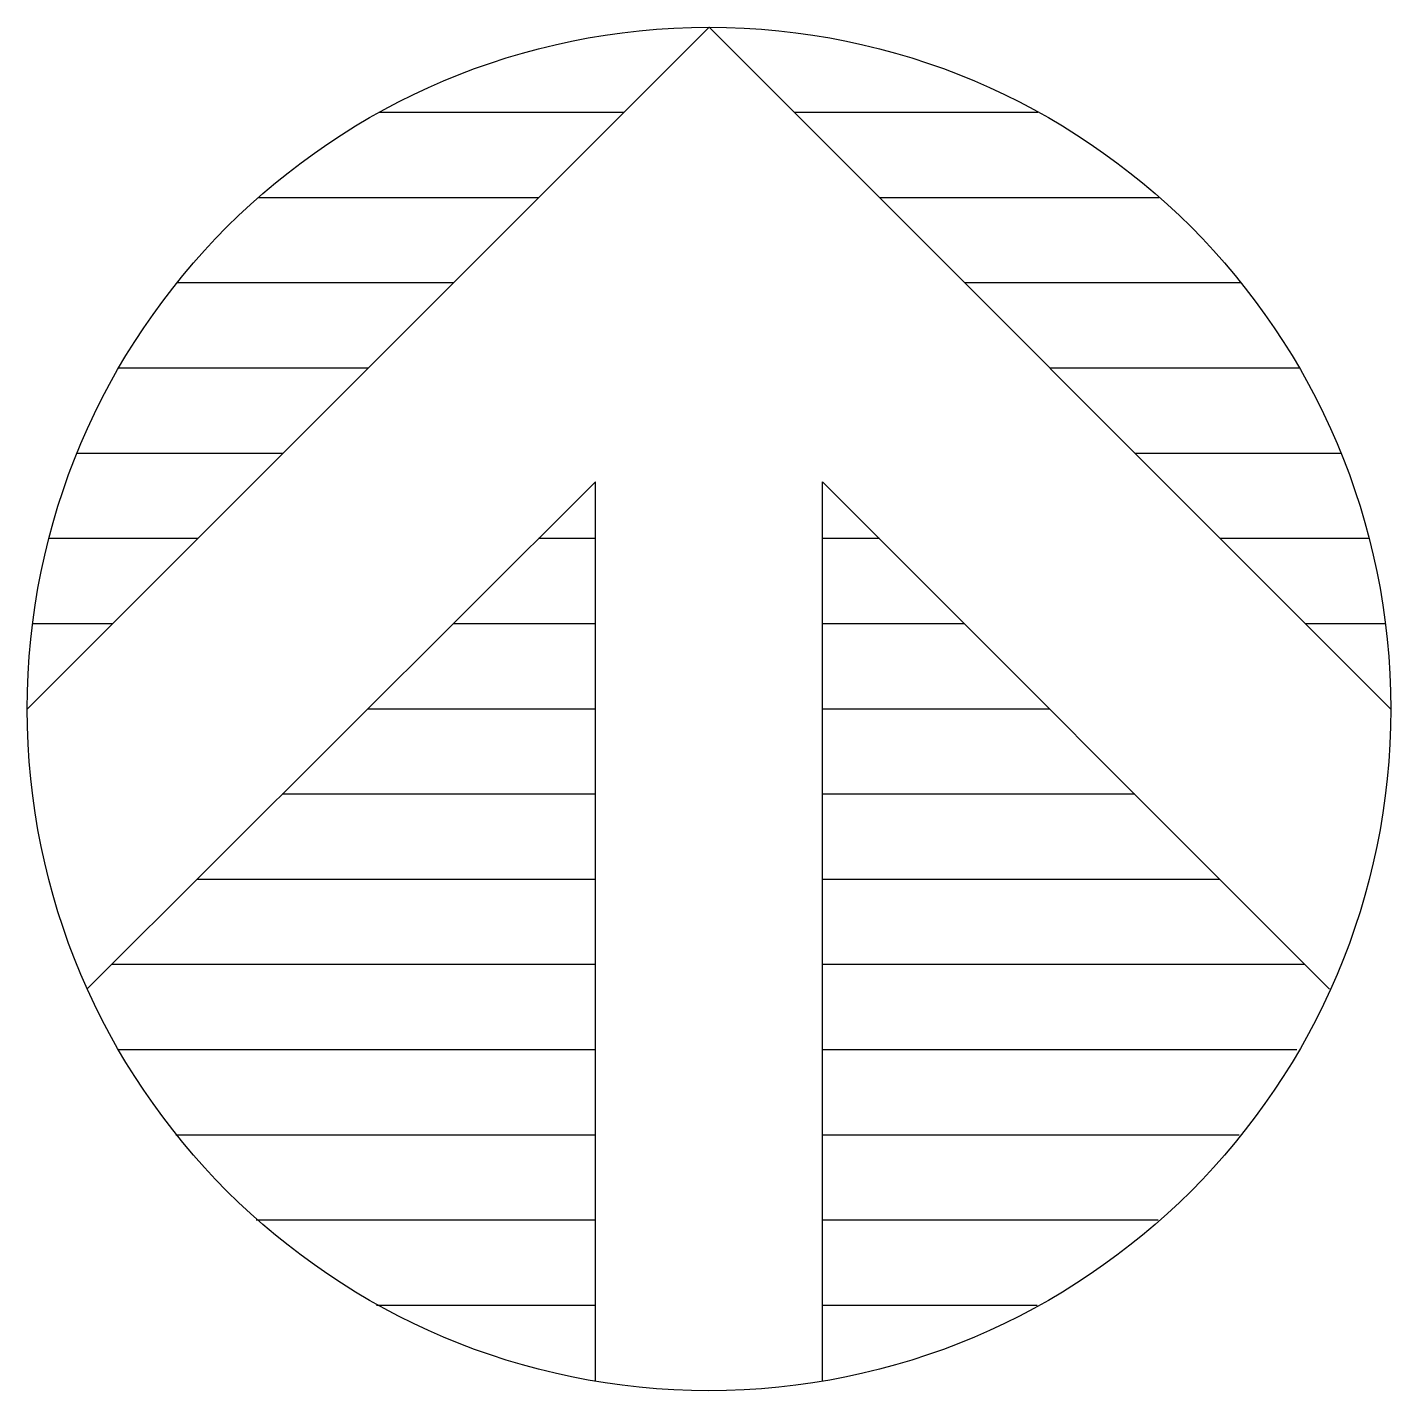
# Model space of a CAD drawing. Extents: x -0.25 to 0.25, y -0.25 to 0.25.
import ezdxf

# ---------------------------------------------------------------- set-up
doc = ezdxf.new("R2010")
doc.units = 0
doc.header["$MEASUREMENT"] = 0
doc.layers.get('0').update_dxf_attribs({"linetype": 'CONTINUOUS'})

# ---------------------------------------------------------------- blocks, each defined once
blk = doc.blocks.new('*X1')
for p, q in [((835.5, 616.5), (835.5, 617.904096)), ((837, 615), (837, 617.615543)), ((838.5, 613.5), (838.5, 617.119373)), ((828, 608), (828, 616.387577)), ((829.5, 608), (829.5, 616.519305)), ((840, 612), (840, 616.385917)), ((826.5, 608), (826.5, 615.385249)), ((841.5, 610.5), (841.5, 615.359643)), ((831, 608), (831, 615.015899)), ((825, 608), (825, 613.973246)), ((843, 609), (843, 613.927853)), ((832.5, 608), (832.5, 613.512492)), ((834, 608), (834, 612.009085)), ((823.5, 608), (823.5, 611.850678)), ((844.5, 607.5), (844.5, 611.798268)), ((835.5, 608), (835.5, 610.505678)), ((837, 608), (837, 609.002271)), ((844.5, 600.209671), (844.5, 604.5)), ((823.5, 600.220907), (823.5, 604)), ((825, 598.094616), (825, 604)), ((826.5, 596.669025), (826.5, 604)), ((828, 595.649903), (828, 604)), ((829.5, 595.510371), (829.5, 604)), ((831, 597.008541), (831, 604)), ((832.5, 598.506711), (832.5, 604)), ((834, 600.004881), (834, 604)), ((835.5, 601.50305), (835.5, 604)), ((837, 603.00122), (837, 604)), ((843, 598.07881), (843, 603)), ((841.5, 596.645925), (841.5, 601.5)), ((840, 595.618613), (840, 600)), ((838.5, 594.884119), (838.5, 598.5)), ((837, 594.386873), (837, 597)), ((835.5, 594.097169), (835.5, 595.5))]:
    blk.add_line(p, q)

msp = doc.modelspace()

# ---------------------------------------------------------------- linework, layer by layer
for p, q in [((-0.25, 0), (0, 0.25)), ((0, 0.25), (0.25, 0)), ((-0.22789, -0.10247), (-0.04167, 0.08333)), ((-0.04167, -0.24664), (-0.04167, 0.08333)), ((0.04167, 0.08333), (0.22751, -0.10274)), ((0.04167, -0.24664), (0.04167, 0.08333))]:
    msp.add_line(p, q)
msp.add_circle((0, 0), 0.25)

# ---------------------------------------------------------------- block references
at = {"xscale": 0.02083333332, "yscale": 0.02083333332, "zscale": 0.02083333332, "rotation": 90}
msp.add_blockref('*X1', (12.625, -17.375), dxfattribs=at)

doc.saveas('drawing.dxf')
